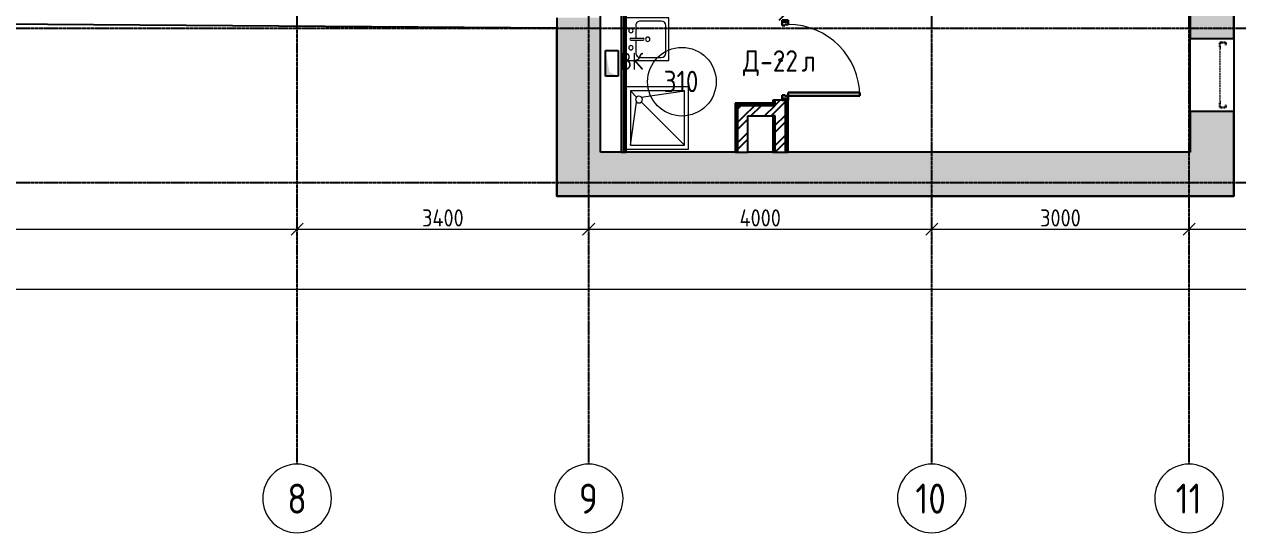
# Model space of a CAD drawing. Header units: millimetres. Extents: x -129048 to 476301, y -5853 to 215316.
# Drawn here: x 251806 to 265954, y -3626 to 2303 of the extents above; entities that cross this region are included whole.
import ezdxf

# ---------------------------------------------------------------- set-up
doc = ezdxf.new("R2010")
doc.units = ezdxf.units.MM
for name, pattern in [('ADSK_Линия сетки', [25, 20, -2.5, 0, -2.5]), ('ADSK_Сверху', [4.5, 3, -1.5]), ('ADSK_Снесено', [4.5, 3, -1.5])]:
    doc.linetypes.add(name, pattern=pattern)
for name, color, linetype, lineweight, true_color in [('_ Окна', 5, 'Continuous', 30, 0x0000ff), ('Линии', 7, 'Continuous', 9, 0x00a600), ('Стены внутренние', 5, 'Continuous', 18, 0x0000ff), ('Стены наружные', 1, 'ADSK_Снесено', 18, 0xff0000), ('Стены штриховка', 5, 'Continuous', 18, 0x0000ff)]:
    doc.layers.add(name, color=color, linetype=linetype, lineweight=lineweight, true_color=true_color)
for name, color, linetype, lineweight in [('Аннотация', 7, 'Continuous', 9), ('Двери', 251, 'Continuous', 18), ('Марки дверей', 7, 'Continuous', 20), ('Марки помещений', 7, 'Continuous', 20), ('Окна', 251, 'Continuous', 18), ('Оси', 7, 'Continuous', 9), ('Сантехника', 251, 'Continuous', 18), ('Узлы', 7, 'Continuous', 18)]:
    doc.layers.add(name, color=color, linetype=linetype, lineweight=lineweight)
doc.styles.add('GOST Common', font='GOST Common_0.ttf', dxfattribs={"width": 0.9, "height": 350})
doc.styles.add('GOST Common_1', font='GOST Common_0.ttf', dxfattribs={"width": 0.9, "height": 200})
doc.styles.add('GOST Common_2', font='GOST Common_0.ttf', dxfattribs={"width": 0.9, "height": 250})
doc.dimstyles.new('ADSK_Основной_2_5_мм', dxfattribs={"dimscale": 304.8, "dimtxt": 251.428749, "dimasz": 0.463911, "dimexe": 0.492126, "dimexo": 0.492126, "dimgap": 0.098425, "dimtad": 1, "dimdec": 1, "dimrnd": 0.1, "dimdsep": 46, "dimtxsty": 'GOST Common_1', "dimblk1": 'OBLIQUE', "dimblk2": 'OBLIQUE', "dimsah": 1, "dimcen": 0.09, "dimdle": 0.492126, "dimazin": 2, "dimtfac": 1, "dimtdec": 4, "dimtix": 1, "dimtmove": 0, "dimatfit": 3, "dimfxl": 1, "dimtvp": 1, "dimtfill": 1, "dimtolj": 1, "dimtzin": 0, "dimlwd": 20, "dimlwe": 20, "dimarcsym": 2})
pattern_1 = [(45, (215977.25, 150), (-117.8655, 117.8655), []), (45, (216055.83, 150), (-117.8655, 117.8655), [])]

# ---------------------------------------------------------------- blocks, each defined once
blk = doc.blocks.new('Витраж-тент со смещением вовне - 60мм 30 сдвиг-1466964-03 План 3-го этажа')
at = {"layer": '_ Окна', "color": 161, "linetype": 'ADSK_Сверху', "true_color": 0xaaaaff}
for p, q in [((-379, 25), (-379, -45)), ((-379, 25), (-349, 25)), ((-379, -45), (-379, 25)), ((379, 25), (349, 25)), ((379, -45), (379, 25)), ((379, -45), (379, 25)), ((-319, -45), (-379, -45)), ((-319, -35), (-319, -45)), ((319, -35), (319, -45)), ((319, -45), (379, -45))]:
    blk.add_line(p, q, dxfattribs=at)
at = {"layer": 'Окна', "color": 161, "linetype": 'ADSK_Сверху', "true_color": 0xaaaaff}
blk.add_line((-319, -45), (319, -45), dxfattribs=at)
blk = doc.blocks.new('AC_Дверь_Однопольная - Д-22л 933х2200h-1983239-03 План 3-го этажа')
at = {"layer": 'Двери', "lineweight": 30}
for p, q in [((416, 923), (376, 923)), ((376, 923), (376, 90)), ((416, 90), (416, 923)), ((-447, 90), (-467, 90)), ((-467, 90), (-467, 20)), ((-467, 20), (-447, 20)), ((-417, 90), (-447, 90)), ((-447, 90), (-447, 20)), ((-447, 20), (-447, 90)), ((-447, 20), (-407, 20)), ((-417, 50), (-417, 90)), ((-407, 50), (-417, 50)), ((-407, 20), (-407, 50)), ((376, 90), (416, 90)), ((416, 50), (406, 50)), ((406, 50), (406, 20)), ((406, 20), (446, 20)), ((446, 90), (416, 90)), ((416, 90), (416, 50)), ((446, 20), (446, 90)), ((466, 90), (446, 90)), ((446, 90), (446, 20)), ((446, 20), (466, 20)), ((466, 20), (466, 90))]:
    blk.add_line(p, q, dxfattribs=at)
at = {"layer": 'Двери'}
blk.add_arc((416, 90), 833, 90, 180, dxfattribs=at)
blk = doc.blocks.new('Кухонная мойка-Одиночная - 500 x 500 мм-1924934-03 План 3-го этажа')
at = {"layer": 'Сантехника'}
for p, q in [((-234, 252), (-234, -248)), ((3, 195), (3, 53)), ((28, 195), (28, 53)), ((266, -248), (266, 252)), ((-196, 87), (-196, -159)), ((3, 138), (-145, 138)), ((177, 138), (28, 138)), ((228, -159), (228, 87)), ((-234, -248), (266, -248)), ((-145, -210), (177, -210))]:
    blk.add_line(p, q, dxfattribs=at)
for centre, radius, start, end in [((-84, 195), 25.4, 360, 180), ((-84, 195), 25.4, 180, 0), ((16, 195), 12.7, 360, 180), ((116, 195), 25.4, 360, 180), ((116, 195), 25.4, 180, 0), ((-145, 87), 50.8, 90, 180), ((16, 0), 25.4, 360, 180), ((16, 0), 25.4, 180, 0), ((16, 53), 12.7, 180, 0), ((177, 87), 50.8, 360, 90), ((-145, -159), 50.8, 180, 270), ((177, -159), 50.8, 270, 0)]:
    blk.add_arc(centre, radius, start, end, dxfattribs=at)
blk = doc.blocks.new('Душевая кабинка-2D - 730кв-1928972-03 План 3-го этажа')
at = {"layer": 'Сантехника'}
for p, q in [((730, 0), (0, 0)), ((730, -730), (730, 0)), ((50, -50), (50, -680)), ((680, -50), (50, -50)), ((680, -680), (680, -50)), ((50, -680), (680, -680)), ((0, -730), (730, -730))]:
    blk.add_line(p, q, dxfattribs=at)
at = {"layer": 'Сантехника', "lineweight": 9}
for p, q in [((122, -122), (50, -50)), ((178, -122), (680, -50)), ((50, -680), (121, -179)), ((680, -680), (179, -179))]:
    blk.add_line(p, q, dxfattribs=at)
at = {"layer": 'Сантехника'}
for start, end in [(0, 180), (180, 0)]:
    blk.add_arc((150, -150), 40, start, end, dxfattribs=at)
blk = doc.blocks.new('Ось сетки - Круг_Ø8 мм-6577-03 План 3-го этажа')
at = {"layer": 'Оси', "lineweight": 20}
for start, end in [(360, 180), (180, 360)]:
    blk.add_arc((0, 0), 4, start, end, dxfattribs=at)
blk = doc.blocks.new('ADSK_Марка_Помещение_ОдноЗначение - Номер-247393-03 План 3-го этажа')
at = {"layer": 'Марки помещений'}
blk.add_circle((0, 0), 4, dxfattribs=at)
blk = doc.blocks.new('_Oblique')
at = {"color": 0, "linetype": 'ByBlock', "lineweight": -2}
blk.add_line((-0.5, -0.5), (0.5, 0.5), dxfattribs=at)
blk = doc.blocks.new('*D2154')
at = {"color": 0, "lineweight": 20, "transparency": 16777216}
for p, q in [((246937, -85), (255137, -85)), ((247087, -135), (247087, -235)), ((254987, -135), (254987, -235))]:
    blk.add_line(p, q, dxfattribs=at)
at = {"layer": 'Defpoints', "color": 0, "transparency": 16777216}
for p in [(247087, 15), (254987, 15), (254987, -85)]:
    blk.add_point(p, dxfattribs=at)
at = {"color": 0, "lineweight": 20, "transparency": 16777216, "xscale": 141.4, "yscale": 141.4, "zscale": 141.4, "rotation": 180}
blk.add_blockref('_Oblique', (247087, -85), dxfattribs=at)
at = {"color": 0, "lineweight": 20, "transparency": 16777216, "xscale": 141.4, "yscale": 141.4, "zscale": 141.4}
blk.add_blockref('_Oblique', (254987, -85), dxfattribs=at)
at = {"color": 0, "lineweight": 25, "transparency": 16777216, "insert": (251037, 45), "char_height": 200, "width": 756.84, "attachment_point": 5, "style": 'GOST Common_1', "bg_fill": 3, "box_fill_scale": 1.1, "bg_fill_color": 256, "bg_fill_true_color": 13158600, "bg_fill_transparency": 0}
blk.add_mtext('\\A1;7900', dxfattribs=at)
blk = doc.blocks.new('*D2155')
at = {"color": 0, "lineweight": 20, "transparency": 16777216}
for p, q in [((254837, -85), (258537, -85)), ((254987, -135), (254987, -235)), ((258387, -135), (258387, -235))]:
    blk.add_line(p, q, dxfattribs=at)
at = {"layer": 'Defpoints', "color": 0, "transparency": 16777216}
for p in [(254987, 15), (258387, 15), (258387, -85)]:
    blk.add_point(p, dxfattribs=at)
at = {"color": 0, "lineweight": 20, "transparency": 16777216, "xscale": 141.4, "yscale": 141.4, "zscale": 141.4, "rotation": 180}
blk.add_blockref('_Oblique', (254987, -85), dxfattribs=at)
at = {"color": 0, "lineweight": 20, "transparency": 16777216, "xscale": 141.4, "yscale": 141.4, "zscale": 141.4}
blk.add_blockref('_Oblique', (258387, -85), dxfattribs=at)
at = {"color": 0, "lineweight": 25, "transparency": 16777216, "insert": (256687, 45), "char_height": 200, "width": 782.41, "attachment_point": 5, "style": 'GOST Common_1', "bg_fill": 3, "box_fill_scale": 1.1, "bg_fill_color": 256, "bg_fill_true_color": 13158600, "bg_fill_transparency": 0}
blk.add_mtext('\\A1;3400', dxfattribs=at)
blk = doc.blocks.new('*D2156')
at = {"color": 0, "lineweight": 20, "transparency": 16777216}
for p, q in [((258237, -85), (262537, -85)), ((258387, -135), (258387, -235)), ((262387, -135), (262387, -235))]:
    blk.add_line(p, q, dxfattribs=at)
at = {"layer": 'Defpoints', "color": 0, "transparency": 16777216}
for p in [(258387, 15), (262387, 15), (262387, -85)]:
    blk.add_point(p, dxfattribs=at)
at = {"color": 0, "lineweight": 20, "transparency": 16777216, "xscale": 141.4, "yscale": 141.4, "zscale": 141.4, "rotation": 180}
blk.add_blockref('_Oblique', (258387, -85), dxfattribs=at)
at = {"color": 0, "lineweight": 20, "transparency": 16777216, "xscale": 141.4, "yscale": 141.4, "zscale": 141.4}
blk.add_blockref('_Oblique', (262387, -85), dxfattribs=at)
at = {"color": 0, "lineweight": 25, "transparency": 16777216, "insert": (260387, 45), "char_height": 200, "width": 782.41, "attachment_point": 5, "style": 'GOST Common_1', "bg_fill": 3, "box_fill_scale": 1.1, "bg_fill_color": 256, "bg_fill_true_color": 13158600, "bg_fill_transparency": 0}
blk.add_mtext('\\A1;4000', dxfattribs=at)
blk = doc.blocks.new('*D2157')
at = {"color": 0, "lineweight": 20, "transparency": 16777216}
for p, q in [((262237, -85), (265537, -85)), ((262387, -135), (262387, -235)), ((265387, -135), (265387, -235))]:
    blk.add_line(p, q, dxfattribs=at)
at = {"layer": 'Defpoints', "color": 0, "transparency": 16777216}
for p in [(262387, 15), (265387, 15), (265387, -85)]:
    blk.add_point(p, dxfattribs=at)
at = {"color": 0, "lineweight": 20, "transparency": 16777216, "xscale": 141.4, "yscale": 141.4, "zscale": 141.4, "rotation": 180}
blk.add_blockref('_Oblique', (262387, -85), dxfattribs=at)
at = {"color": 0, "lineweight": 20, "transparency": 16777216, "xscale": 141.4, "yscale": 141.4, "zscale": 141.4}
blk.add_blockref('_Oblique', (265387, -85), dxfattribs=at)
at = {"color": 0, "lineweight": 25, "transparency": 16777216, "insert": (263887, 45), "char_height": 200, "width": 756.84, "attachment_point": 5, "style": 'GOST Common_1', "bg_fill": 3, "box_fill_scale": 1.1, "bg_fill_color": 256, "bg_fill_true_color": 13158600, "bg_fill_transparency": 0}
blk.add_mtext('\\A1;3000', dxfattribs=at)
blk = doc.blocks.new('*D2158')
at = {"color": 0, "lineweight": 20, "transparency": 16777216}
for p, q in [((265237, -85), (272037, -85)), ((265387, -135), (265387, -235)), ((271887, -135), (271887, -235))]:
    blk.add_line(p, q, dxfattribs=at)
at = {"layer": 'Defpoints', "color": 0, "transparency": 16777216}
for p in [(265387, 15), (271887, 15), (271887, -85)]:
    blk.add_point(p, dxfattribs=at)
at = {"color": 0, "lineweight": 20, "transparency": 16777216, "xscale": 141.4, "yscale": 141.4, "zscale": 141.4, "rotation": 180}
blk.add_blockref('_Oblique', (265387, -85), dxfattribs=at)
at = {"color": 0, "lineweight": 20, "transparency": 16777216, "xscale": 141.4, "yscale": 141.4, "zscale": 141.4}
blk.add_blockref('_Oblique', (271887, -85), dxfattribs=at)
at = {"color": 0, "lineweight": 25, "transparency": 16777216, "insert": (268637, 45), "char_height": 200, "width": 756.84, "attachment_point": 5, "style": 'GOST Common_1', "bg_fill": 3, "box_fill_scale": 1.1, "bg_fill_color": 256, "bg_fill_true_color": 13158600, "bg_fill_transparency": 0}
blk.add_mtext('\\A1;6500', dxfattribs=at)
blk = doc.blocks.new('*D2166')
at = {"color": 0, "lineweight": 20, "transparency": 16777216}
for p, q in [((209887, -785), (272037, -785)), ((210037, -835), (210037, -935)), ((271887, -835), (271887, -935))]:
    blk.add_line(p, q, dxfattribs=at)
at = {"layer": 'Defpoints', "color": 0, "transparency": 16777216}
for p in [(210037, -685), (271887, -685), (271887, -785)]:
    blk.add_point(p, dxfattribs=at)
at = {"color": 0, "lineweight": 20, "transparency": 16777216, "xscale": 141.4, "yscale": 141.4, "zscale": 141.4, "rotation": 180}
blk.add_blockref('_Oblique', (210037, -785), dxfattribs=at)
at = {"color": 0, "lineweight": 20, "transparency": 16777216, "xscale": 141.4, "yscale": 141.4, "zscale": 141.4}
blk.add_blockref('_Oblique', (271887, -785), dxfattribs=at)
at = {"color": 0, "lineweight": 25, "transparency": 16777216, "insert": (240962, -655), "char_height": 200, "width": 889.8, "attachment_point": 5, "style": 'GOST Common_1', "bg_fill": 3, "box_fill_scale": 1.1, "bg_fill_color": 256, "bg_fill_true_color": 13158600, "bg_fill_transparency": 0}
blk.add_mtext('\\A1;61850', dxfattribs=at)
blk = doc.blocks.new('ADSK_Марка_Дверь - Типоразмер_ADSK_Марка-58376-03 План 3-го этажа')
at = {"layer": 'Марки дверей', "lineweight": 9}
blk.add_circle((0, 0), 0.2, dxfattribs=at)

msp = doc.modelspace()

# ---------------------------------------------------------------- hatches: boundary and pattern name
at = {"layer": 'Стены внутренние', "lineweight": 25, "true_color": 0x636466}
h = msp.add_hatch(dxfattribs=at)
h.set_pattern_fill('FP_2', color=251, style=0, pattern_type=2)
h.set_pattern_definition(pattern_1)
h.paths.add_polyline_path([(260682.5993, 810.23165), (260682.5993, 1416.78828), (260562.5993, 1416.78828), (260562.5993, 810.23165)])
h.paths.add_polyline_path([(260562.5993, 2349.78828), (260682.5993, 2349.78828), (260682.5993, 2556.77432), (260562.5993, 2556.77432), (260562.5993, 2528.77432)])
h = msp.add_hatch(dxfattribs=at)
h.set_pattern_fill('FP_2', color=251, style=0, pattern_type=2)
h.set_pattern_definition(pattern_1)
h.paths.add_polyline_path([(260558.42795, 1233.8631), (260562.5993, 1233.8631), (260562.5993, 1353.8631), (260122.5993, 1353.8631), (260122.5993, 1233.8631), (260549.5993, 1233.8631)])
h = msp.add_hatch(dxfattribs=at)
h.set_pattern_fill('FP_2', color=251, style=0, pattern_type=2)
h.set_pattern_definition(pattern_1)
h.paths.add_polyline_path([(260242.5993, 810.23165), (260242.5993, 1233.8631), (260122.5993, 1233.8631), (260122.5993, 810.23165)])
at = {"layer": 'Стены наружные', "linetype": 'Continuous', "lineweight": 25, "true_color": 0x636466}
h = msp.add_hatch(color=251, dxfattribs=at)
h.paths.add_polyline_path([(265692.42807, 300.23165), (265910.655, 300.23165), (265910.655, 1286.6675), (265400.655, 1286.6675), (265400.655, 300.23165), (265594.43313, 300.23165)])
h.paths.add_polyline_path([(265583.56265, 2136.6675), (265910.655, 2136.6675), (265910.655, 3118.67139), (265400.655, 3118.67139), (265400.655, 2136.6675)])
h.paths.add_polyline_path([(265910.655, 3968.67139), (265910.655, 4987.71626), (265400.655, 4987.71626), (265400.655, 3968.67139), (265594.43313, 3968.67139)])
h.paths.add_polyline_path([(265594.43313, 5837.71626), (265910.655, 5837.71626), (265910.655, 6813.28085), (265400.655, 6813.28085), (265400.655, 5837.71626), (265556.70248, 5837.71626)])
h.paths.add_polyline_path([(265910.655, 7663.28085), (265910.655, 9192.30207), (265400.655, 9192.30207), (265400.655, 7663.28085), (265624.07881, 7663.28085)])
for points in [[(258524.186, 300.23165), (258524.186, 2379.50427), (258014.186, 2379.50427), (258014.186, 300.23165), (258356.68908, 300.23165)], [(258524.186, 300.23165), (265400.655, 300.23165), (265400.655, 810.23165), (258524.186, 810.23165), (258524.186, 638.82888)]]:
    msp.add_hatch(color=251, dxfattribs=at).paths.add_polyline_path(points)
at = {"layer": 'Узлы', "lineweight": 25, "true_color": 0x636466}
msp.add_hatch(color=251, dxfattribs=at).paths.add_polyline_path([(258581.17807, 1696.23383), (258731.17807, 1696.23383), (258630.67554, 1745.73131), (258581.17807, 1996.23383), (258581.17807, 1745.73131)])

# ---------------------------------------------------------------- linework, layer by layer
at = {"linetype": 'ADSK_Линия сетки', "lineweight": 25}
for p, q in [((262387.16465, -2825.79407), (262387.16465, 44684.78674)), ((265387.16465, -2825.79407), (265387.16465, 44684.78674)), ((254987.16465, -2825.79407), (254987.16465, 21818.8012)), ((258387.16465, -2825.79407), (258387.16465, 21818.8012)), ((204891.02955, 2256.78828), (273118.97256, 2256.78828)), ((204891.02955, 456.78828), (273118.97256, 456.78828))]:
    msp.add_line(p, q, dxfattribs=at)
at = {"layer": 'Линии', "color": 251, "lineweight": 25, "true_color": 0x636466}
for p, q in [((258581.17807, 1996.23383), (258731.17807, 1996.23383)), ((258581.17807, 1696.23383), (258581.17807, 1996.23383)), ((258731.17807, 1996.23383), (258731.17807, 1696.23383)), ((258731.17807, 1696.23383), (258581.17807, 1696.23383))]:
    msp.add_line(p, q, dxfattribs=at)
at = {"layer": 'Стены внутренние', "color": 251, "lineweight": 25, "true_color": 0x636466}
for p, q in [((258767.5993, 2556.77432), (258767.5993, 810.23165)), ((258822.5993, 810.23165), (258822.5993, 2528.77432)), ((260534.5993, 1416.78828), (260534.5993, 1381.8631)), ((260644.5993, 1416.78828), (260534.5993, 1416.78828)), ((260714.5993, 810.23165), (260714.5993, 1416.78828)), ((260094.5993, 1381.8631), (260094.5993, 810.23165)), ((260534.5993, 1381.8631), (260094.5993, 1381.8631)), ((260242.5993, 810.23165), (260242.5993, 1233.8631)), ((260242.5993, 1233.8631), (260534.5993, 1233.8631)), ((260534.5993, 1233.8631), (260534.5993, 810.23165)), ((258767.5993, 810.23165), (258822.5993, 810.23165)), ((260094.5993, 810.23165), (260242.5993, 810.23165)), ((260534.5993, 810.23165), (260712.5993, 810.23165))]:
    msp.add_line(p, q, dxfattribs=at)
at = {"layer": 'Стены наружные', "color": 251, "linetype": 'Continuous', "lineweight": 25, "true_color": 0x636466}
for p, q in [((265400.655, 3118.67139), (265400.655, 2136.6675)), ((265910.655, 2136.6675), (265910.655, 3118.67139)), ((258524.186, 810.23165), (258524.186, 2889.50427)), ((258014.186, 2379.50427), (258014.186, 300.23165)), ((265400.655, 2136.6675), (265910.655, 2136.6675)), ((265400.655, 1286.6675), (265400.655, 2136.6675)), ((265910.655, 2136.6675), (265910.655, 1286.6675)), ((265910.655, 1286.6675), (265400.655, 1286.6675)), ((265400.655, 1286.6675), (265400.655, 810.23165)), ((265910.655, 300.23165), (265910.655, 1286.6675)), ((258767.5993, 810.23165), (258524.186, 810.23165)), ((260094.5993, 810.23165), (258822.5993, 810.23165)), ((260534.5993, 810.23165), (260242.5993, 810.23165)), ((265400.655, 810.23165), (260714.5993, 810.23165)), ((258014.186, 300.23165), (265910.655, 300.23165))]:
    msp.add_line(p, q, dxfattribs=at)
at = {"layer": 'Стены штриховка', "color": 251, "lineweight": 25, "true_color": 0x636466}
for p, q in [((258794.5993, 2556.77432), (258794.5993, 810.23165)), ((258807.5993, 810.23165), (258807.5993, 2543.77432)), ((258813.5993, 810.23165), (258813.5993, 2543.77432)), ((260543.5993, 1381.8631), (260543.5993, 1416.78828)), ((260549.5993, 1416.78828), (260549.5993, 1366.8631)), ((260562.5993, 1353.8631), (260562.5993, 1416.78828)), ((260682.5993, 810.23165), (260682.5993, 1416.78828)), ((260702.5993, 810.23165), (260702.5993, 1416.78828)), ((260712.5993, 810.23165), (260712.5993, 1416.78828)), ((260103.5993, 1372.8631), (260103.5993, 810.23165)), ((260549.5993, 1372.8631), (260103.5993, 1372.8631)), ((260109.5993, 1366.8631), (260109.5993, 810.23165)), ((260549.5993, 1366.8631), (260109.5993, 1366.8631)), ((260122.5993, 1353.8631), (260122.5993, 810.23165)), ((260562.5993, 1353.8631), (260122.5993, 1353.8631)), ((260549.5993, 1381.8631), (260534.5993, 1381.8631)), ((260562.5993, 1233.8631), (260534.5993, 1233.8631)), ((260543.5993, 810.23165), (260543.5993, 1233.8631)), ((260549.5993, 810.23165), (260549.5993, 1233.8631)), ((260562.5993, 810.23165), (260562.5993, 1233.8631)), ((260712.5993, 810.23165), (260714.5993, 810.23165))]:
    msp.add_line(p, q, dxfattribs=at)

# ---------------------------------------------------------------- block references
at = {"lineweight": 25, "xscale": 99.99999999999993, "yscale": 99.99999999999993, "zscale": 99.99999999999993}
for p in [(254987.16465, -3225.79407), (258387.16465, -3225.79407), (262387.16465, -3225.79407), (265387.16465, -3225.79407)]:
    msp.add_blockref('Ось сетки - Круг_Ø8 мм-6577-03 План 3-го этажа', p, dxfattribs=at)
at = {"layer": '_ Окна', "color": 251, "linetype": 'ADSK_Сверху', "lineweight": 25, "true_color": 0x636466, "rotation": 270.0000000000003}
msp.add_blockref('Витраж-тент со смещением вовне - 60мм 30 сдвиг-1466964-03 План 3-го этажа', (265792.13679, 1711.6675), dxfattribs=at)
at = {"layer": 'Двери', "color": 251, "lineweight": 25, "true_color": 0x636466, "rotation": 270}
msp.add_blockref('AC_Дверь_Однопольная - Д-22л 933х2200h-1983239-03 План 3-го этажа', (260624.5993, 1883.28828), dxfattribs=at)
at = {"layer": 'Марки дверей', "color": 251, "lineweight": 25, "true_color": 0x636466, "xscale": 99.99999999999993, "yscale": 99.99999999999993, "zscale": 99.99999999999993}
msp.add_blockref('ADSK_Марка_Дверь - Типоразмер_ADSK_Марка-58376-03 План 3-го этажа', (260624.5993, 1883.28828), dxfattribs=at)
at = {"layer": 'Марки помещений', "color": 251, "lineweight": 25, "true_color": 0x636466, "xscale": 99.99999999999993, "yscale": 99.99999999999993, "zscale": 99.99999999999993}
msp.add_blockref('ADSK_Марка_Помещение_ОдноЗначение - Номер-247393-03 План 3-го этажа', (259473.67866, 1633.48874), dxfattribs=at)
at = {"layer": 'Сантехника', "color": 251, "lineweight": 25, "true_color": 0x636466, "rotation": 89.9999999999998}
msp.add_blockref('Кухонная мойка-Одиночная - 500 x 500 мм-1924934-03 План 3-го этажа', (259074.9447, 2113.08508), dxfattribs=at)
at = {"layer": 'Сантехника', "color": 251, "lineweight": 25, "true_color": 0x636466}
msp.add_blockref('Душевая кабинка-2D - 730кв-1928972-03 План 3-го этажа', (258822.5993, 1575.23165), dxfattribs=at)

# ---------------------------------------------------------------- texts
at = {"lineweight": 25, "char_height": 350, "attachment_point": 1, "style": 'GOST Common'}
for s, insert, width in [('\\fGOST Common|b0|i0|c204|p34|;\\W.9;8', (254873.38399, -3053.26071), 274.177125), ('\\fGOST Common|b0|i0|c204|p34|;\\W.9;9', (258273.38399, -3053.26071), 274.177125), ('10', (262195.98399, -3053.26071), 461.772), ('11', (265231.53399, -3053.26071), 375.18975)]:
    msp.add_mtext(s, dxfattribs=dict(at, insert=insert, width=width))
at = {"layer": 'Аннотация', "color": 251, "lineweight": 25, "true_color": 0x636466, "insert": (258746.11261, 1972.3308), "char_height": 200, "width": 360.759375, "attachment_point": 1, "style": 'GOST Common_1'}
msp.add_mtext('ВК', dxfattribs=at)
at = {"layer": 'Марки дверей', "color": 251, "lineweight": 25, "true_color": 0x636466, "char_height": 250, "attachment_point": 1, "style": 'GOST Common_2'}
for s, insert, width in [('\\fGOST Common|b0|i0|c204|p34|;\\W.9;Д', (260184.77002, 2000.30138), 245.316375), ('-22', (260387.17627, 2000.30138), 584.4301875), ('\\fGOST Common|b0|i0|c204|p34|;\\W.9;л', (260869.3794, 2000.30138), 194.8100625)]:
    msp.add_mtext(s, dxfattribs=dict(at, insert=insert, width=width))
at = {"layer": 'Марки помещений', "color": 251, "lineweight": 25, "true_color": 0x636466, "insert": (259261.27141, 1761.21381), "char_height": 250, "width": 526.7086875, "attachment_point": 1, "style": 'GOST Common_2'}
msp.add_mtext('310', dxfattribs=at)

# ---------------------------------------------------------------- next in the draw order: dimensions: what is measured, and where the dimension line sits
at = {"lineweight": 25}
for base, p1, p2, override, picture, middle in [((254987.16465, -84.55356), (247087.16465, 15.43133), (254987.16465, 15.43133), {"dimpost": '<>', "dimfxl": 7900}, '*D2154', (251037.16465, 45.44644)), ((271887.16465, -784.55356), (210037.16465, -684.56867), (271887.16465, -684.56867), {"dimpost": '<>', "dimfxl": 61850}, '*D2166', (240962.16465, -654.55356))]:
    dim = msp.add_linear_dim(base=base, p1=p1, p2=p2, dimstyle='ADSK_Основной_2_5_мм', override=override, dxfattribs=at)
    dim.commit()
    dim.dimension.update_dxf_attribs({"geometry": picture, "text_midpoint": middle})

# ---------------------------------------------------------------- next in the draw order: dimensions: what is measured, and where the dimension line sits
dim = msp.add_linear_dim(base=(258387.16465, -84.55356), p1=(254987.16465, 15.43133), p2=(258387.16465, 15.43133), dimstyle='ADSK_Основной_2_5_мм', override={"dimpost": '<>', "dimfxl": 3400}, dxfattribs=at)
dim.commit()
dim.dimension.update_dxf_attribs({"geometry": '*D2155', "text_midpoint": (256687.16465, 45.44644)})

# ---------------------------------------------------------------- next in the draw order: dimensions: what is measured, and where the dimension line sits
dim = msp.add_linear_dim(base=(262387.16465, -84.55356), p1=(258387.16465, 15.43133), p2=(262387.16465, 15.43133), dimstyle='ADSK_Основной_2_5_мм', override={"dimpost": '<>', "dimfxl": 4000}, dxfattribs=at)
dim.commit()
dim.dimension.update_dxf_attribs({"geometry": '*D2156', "text_midpoint": (260387.16465, 45.44644)})

# ---------------------------------------------------------------- next in the draw order: dimensions: what is measured, and where the dimension line sits
dim = msp.add_linear_dim(base=(265387.16465, -84.55356), p1=(262387.16465, 15.43133), p2=(265387.16465, 15.43133), dimstyle='ADSK_Основной_2_5_мм', override={"dimpost": '<>', "dimfxl": 3000}, dxfattribs=at)
dim.commit()
dim.dimension.update_dxf_attribs({"geometry": '*D2157', "text_midpoint": (263887.16465, 45.44644)})

# ---------------------------------------------------------------- next in the draw order: dimensions: what is measured, and where the dimension line sits
dim = msp.add_linear_dim(base=(271887.16465, -84.55356), p1=(265387.16465, 15.43133), p2=(271887.16465, 15.43133), dimstyle='ADSK_Основной_2_5_мм', override={"dimpost": '<>', "dimfxl": 6500}, dxfattribs=at)
dim.commit()
dim.dimension.update_dxf_attribs({"geometry": '*D2158', "text_midpoint": (268637.16465, 45.44644)})

# ---------------------------------------------------------------- next in the draw order: linework, layer by layer
at = {"color": 251, "lineweight": 25, "true_color": 0x636466}
msp.add_lwpolyline([(262010.4664, 21084.05859), (262010.4664, 43909.20652), (272009.87193, 43909.20652), (272191.20351, 8682.30207), (265910.655, 8682.30207), (265910.655, 300.23165), (258014.186, 300.23165), (258014.186, 2256.78828), (247213.22785, 2336.47811), (247313.64977, 2335.73719), (247313.64977, -2582.56685), (234949.89798, -2582.56685), (234949.89798, 2336.47811), (224250.2517, 2336.47811), (224250.2517, 422.0206), (216267.75299, 456.78828), (216267.75299, 8679.25245)], dxfattribs=at)

doc.saveas('drawing.dxf')
